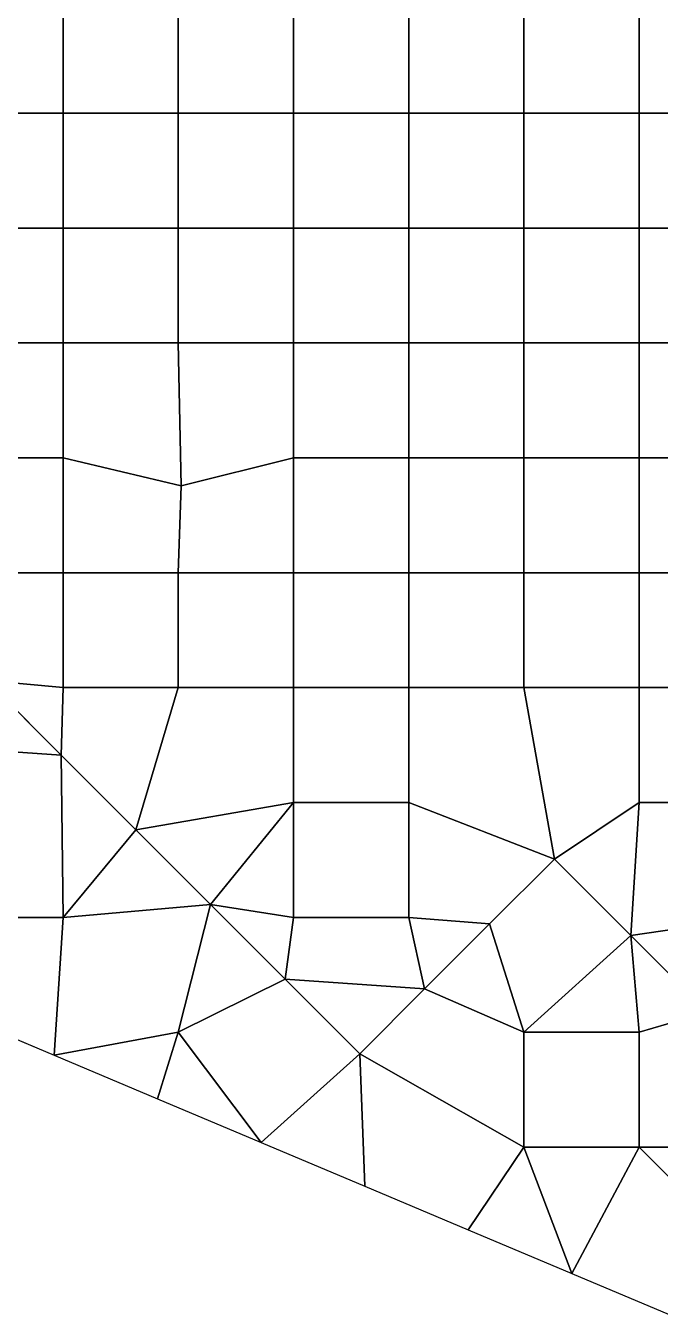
# Model space of a CAD drawing. Extents: x -13 to 39.3, y -26.5 to 20.6.
# Drawn here: x -4.59 to -1.82, y -25.75 to -20.13 of the extents above; entities that cross this region are included whole.
import ezdxf

# ---------------------------------------------------------------- set-up
doc = ezdxf.new("R2010")
doc.units = 0
doc.layers.add('BARS', color=1, linetype='CONTINUOUS')
doc.layers.add('FACES', color=5, linetype='CONTINUOUS')

msp = doc.modelspace()

# ---------------------------------------------------------------- linework, layer by layer
at = {"layer": 'BARS'}
for p, q in [((-4.75746, -22.981), (-4.43219, -23.3062)), ((-4.75746, -22.981, 3.3), (-4.43219, -23.3062, 3.3)), ((-4.43219, -23.3062), (-4.10693, -23.6315)), ((-4.43219, -23.3062, 3.3), (-4.10693, -23.6315, 3.3)), ((-4.10693, -23.6315), (-3.78166, -23.9568)), ((-4.10693, -23.6315, 3.3), (-3.78166, -23.9568, 3.3)), ((-2.56543, -24.0416), (-2.28259, -23.7588)), ((-2.56543, -24.0416, 3.3), (-2.28259, -23.7588, 3.3)), ((-2.28259, -23.7588), (-1.94924, -24.0921)), ((-2.28259, -23.7588), (-2.28259, -23.7588, 0.66)), ((-2.28259, -23.7588, 0.66), (-2.28259, -23.7588, 1.32)), ((-2.28259, -23.7588, 1.32), (-2.28259, -23.7588, 1.98)), ((-2.28259, -23.7588, 1.98), (-2.28259, -23.7588, 2.64)), ((-2.28259, -23.7588, 2.64), (-2.28259, -23.7588, 3.3)), ((-2.28259, -23.7588, 3.3), (-1.94924, -24.0921, 3.3)), ((-3.78166, -23.9568), (-3.45639, -24.282)), ((-3.78166, -23.9568, 3.3), (-3.45639, -24.282, 3.3)), ((-2.84828, -24.3245), (-2.56543, -24.0416)), ((-2.84828, -24.3245, 3.3), (-2.56543, -24.0416, 3.3)), ((-1.94924, -24.0921), (-1.61589, -24.4255)), ((-1.94924, -24.0921, 3.3), (-1.61589, -24.4255, 3.3)), ((-3.45639, -24.282), (-3.13112, -24.6073)), ((-3.45639, -24.282, 3.3), (-3.13112, -24.6073, 3.3)), ((-3.13112, -24.6073), (-2.84828, -24.3245)), ((-3.13112, -24.6073, 3.3), (-2.84828, -24.3245, 3.3)), ((-4.9152, -24.4224), (-4.46374, -24.6128)), ((-4.9152, -24.4224, 3.3), (-4.46374, -24.6128, 3.3)), ((-4.46374, -24.6128), (-4.01228, -24.8031)), ((-4.46374, -24.6128, 3.3), (-4.01228, -24.8031, 3.3)), ((-4.01228, -24.8031), (-3.56082, -24.9935)), ((-4.01228, -24.8031, 3.3), (-3.56082, -24.9935, 3.3)), ((-3.56082, -24.9935), (-3.10936, -25.1839)), ((-3.56082, -24.9935, 3.3), (-3.10936, -25.1839, 3.3)), ((-3.10936, -25.1839), (-2.6579, -25.3743)), ((-3.10936, -25.1839, 3.3), (-2.6579, -25.3743, 3.3)), ((-2.6579, -25.3743), (-2.20644, -25.5646)), ((-2.6579, -25.3743, 3.3), (-2.20644, -25.5646, 3.3)), ((-2.20644, -25.5646), (-1.75498, -25.755)), ((-2.20644, -25.5646, 3.3), (-1.75498, -25.755, 3.3))]:
    msp.add_line(p, q, dxfattribs=at)
at = {"layer": 'FACES'}
for points in [[(-1.57548, -19.799), (-1.91341, -20.0073), (-1.91341, -20.508), (-1.41129, -20.508)], [(-1.57548, -19.799, 3.3), (-1.91341, -20.0073, 3.3), (-1.91341, -20.508, 3.3), (-1.41129, -20.508, 3.3)], [(-4.42397, -20.0073), (-4.92609, -20.0073), (-4.92609, -20.508), (-4.42397, -20.508)], [(-4.42397, -20.0073, 3.3), (-4.92609, -20.0073, 3.3), (-4.92609, -20.508, 3.3), (-4.42397, -20.508, 3.3)], [(-3.92186, -20.0073), (-4.42397, -20.0073), (-4.42397, -20.508), (-3.92186, -20.508)], [(-3.92186, -20.0073, 3.3), (-4.42397, -20.0073, 3.3), (-4.42397, -20.508, 3.3), (-3.92186, -20.508, 3.3)], [(-3.41975, -20.0073), (-3.92186, -20.0073), (-3.92186, -20.508), (-3.41975, -20.508)], [(-3.41975, -20.0073, 3.3), (-3.92186, -20.0073, 3.3), (-3.92186, -20.508, 3.3), (-3.41975, -20.508, 3.3)], [(-2.91763, -20.0073), (-3.41975, -20.0073), (-3.41975, -20.508), (-2.91763, -20.508)], [(-2.91763, -20.0073, 3.3), (-3.41975, -20.0073, 3.3), (-3.41975, -20.508, 3.3), (-2.91763, -20.508, 3.3)], [(-2.41552, -20.0073), (-2.91763, -20.0073), (-2.91763, -20.508), (-2.41552, -20.508)], [(-2.41552, -20.0073, 3.3), (-2.91763, -20.0073, 3.3), (-2.91763, -20.508, 3.3), (-2.41552, -20.508, 3.3)], [(-1.91341, -20.0073), (-2.41552, -20.0073), (-2.41552, -20.508), (-1.91341, -20.508)], [(-1.91341, -20.0073, 3.3), (-2.41552, -20.0073, 3.3), (-2.41552, -20.508, 3.3), (-1.91341, -20.508, 3.3)], [(-4.42397, -20.508), (-4.92609, -20.508), (-4.92609, -21.0087), (-4.42397, -21.0087)], [(-4.42397, -20.508, 3.3), (-4.92609, -20.508, 3.3), (-4.92609, -21.0087, 3.3), (-4.42397, -21.0087, 3.3)], [(-3.92186, -20.508), (-4.42397, -20.508), (-4.42397, -21.0087), (-3.92186, -21.0087)], [(-3.92186, -20.508, 3.3), (-4.42397, -20.508, 3.3), (-4.42397, -21.0087, 3.3), (-3.92186, -21.0087, 3.3)], [(-3.41975, -20.508), (-3.92186, -20.508), (-3.92186, -21.0087), (-3.41975, -21.0087)], [(-3.41975, -20.508, 3.3), (-3.92186, -20.508, 3.3), (-3.92186, -21.0087, 3.3), (-3.41975, -21.0087, 3.3)], [(-2.91763, -20.508), (-3.41975, -20.508), (-3.41975, -21.0087), (-2.91763, -21.0087)], [(-2.91763, -20.508, 3.3), (-3.41975, -20.508, 3.3), (-3.41975, -21.0087, 3.3), (-2.91763, -21.0087, 3.3)], [(-2.41552, -20.508), (-2.91763, -20.508), (-2.91763, -21.0087), (-2.41552, -21.0087)], [(-2.41552, -20.508, 3.3), (-2.91763, -20.508, 3.3), (-2.91763, -21.0087, 3.3), (-2.41552, -21.0087, 3.3)], [(-1.91341, -20.508), (-2.41552, -20.508), (-2.41552, -21.0087), (-1.91341, -21.0087)], [(-1.91341, -20.508, 3.3), (-2.41552, -20.508, 3.3), (-2.41552, -21.0087, 3.3), (-1.91341, -21.0087, 3.3)], [(-1.41129, -20.508), (-1.91341, -20.508), (-1.91341, -21.0087), (-1.41129, -21.0087)], [(-1.41129, -20.508, 3.3), (-1.91341, -20.508, 3.3), (-1.91341, -21.0087, 3.3), (-1.41129, -21.0087, 3.3)], [(-4.42397, -21.0087), (-4.92609, -21.0087), (-4.92609, -21.5094), (-4.42397, -21.5094)], [(-4.42397, -21.0087, 3.3), (-4.92609, -21.0087, 3.3), (-4.92609, -21.5094, 3.3), (-4.42397, -21.5094, 3.3)], [(-3.92186, -21.0087), (-4.42397, -21.0087), (-4.42397, -21.5094), (-3.92186, -21.5094)], [(-3.92186, -21.0087, 3.3), (-4.42397, -21.0087, 3.3), (-4.42397, -21.5094, 3.3), (-3.92186, -21.5094, 3.3)], [(-3.41975, -21.0087), (-3.92186, -21.0087), (-3.92186, -21.5094), (-3.41975, -21.5094)], [(-3.41975, -21.0087, 3.3), (-3.92186, -21.0087, 3.3), (-3.92186, -21.5094, 3.3), (-3.41975, -21.5094, 3.3)], [(-2.91763, -21.0087), (-3.41975, -21.0087), (-3.41975, -21.5094), (-2.91763, -21.5094)], [(-2.91763, -21.0087, 3.3), (-3.41975, -21.0087, 3.3), (-3.41975, -21.5094, 3.3), (-2.91763, -21.5094, 3.3)], [(-2.41552, -21.0087), (-2.91763, -21.0087), (-2.91763, -21.5094), (-2.41552, -21.5094)], [(-2.41552, -21.0087, 3.3), (-2.91763, -21.0087, 3.3), (-2.91763, -21.5094, 3.3), (-2.41552, -21.5094, 3.3)], [(-1.91341, -21.0087), (-2.41552, -21.0087), (-2.41552, -21.5094), (-1.91341, -21.5094)], [(-1.91341, -21.0087, 3.3), (-2.41552, -21.0087, 3.3), (-2.41552, -21.5094, 3.3), (-1.91341, -21.5094, 3.3)], [(-1.41129, -21.0087), (-1.91341, -21.0087), (-1.91341, -21.5094), (-1.41129, -21.5094)], [(-1.41129, -21.0087, 3.3), (-1.91341, -21.0087, 3.3), (-1.91341, -21.5094, 3.3), (-1.41129, -21.5094, 3.3)], [(-4.42397, -21.5094), (-4.92609, -21.5094), (-4.92609, -22.0101), (-4.42397, -22.0101)], [(-4.42397, -21.5094, 3.3), (-4.92609, -21.5094, 3.3), (-4.92609, -22.0101, 3.3), (-4.42397, -22.0101, 3.3)], [(-3.92186, -21.5094), (-4.42397, -21.5094), (-4.42397, -22.0101), (-3.90894, -22.1324)], [(-3.92186, -21.5094, 3.3), (-4.42397, -21.5094, 3.3), (-4.42397, -22.0101, 3.3), (-3.90894, -22.1324, 3.3)], [(-3.41975, -21.5094), (-3.92186, -21.5094), (-3.90894, -22.1324), (-3.41975, -22.0101)], [(-3.41975, -21.5094, 3.3), (-3.92186, -21.5094, 3.3), (-3.90894, -22.1324, 3.3), (-3.41975, -22.0101, 3.3)], [(-2.91763, -21.5094), (-3.41975, -21.5094), (-3.41975, -22.0101), (-2.91763, -22.0101)], [(-2.91763, -21.5094, 3.3), (-3.41975, -21.5094, 3.3), (-3.41975, -22.0101, 3.3), (-2.91763, -22.0101, 3.3)], [(-2.41552, -21.5094), (-2.91763, -21.5094), (-2.91763, -22.0101), (-2.41552, -22.0101)], [(-2.41552, -21.5094, 3.3), (-2.91763, -21.5094, 3.3), (-2.91763, -22.0101, 3.3), (-2.41552, -22.0101, 3.3)], [(-1.91341, -21.5094), (-2.41552, -21.5094), (-2.41552, -22.0101), (-1.91341, -22.0101)], [(-1.91341, -21.5094, 3.3), (-2.41552, -21.5094, 3.3), (-2.41552, -22.0101, 3.3), (-1.91341, -22.0101, 3.3)], [(-1.41129, -21.5094), (-1.91341, -21.5094), (-1.91341, -22.0101), (-1.41129, -22.0101)], [(-1.41129, -21.5094, 3.3), (-1.91341, -21.5094, 3.3), (-1.91341, -22.0101, 3.3), (-1.41129, -22.0101, 3.3)], [(-4.42397, -22.0101), (-4.92609, -22.0101), (-4.92609, -22.5108), (-4.42397, -22.5108)], [(-4.42397, -22.0101, 3.3), (-4.92609, -22.0101, 3.3), (-4.92609, -22.5108, 3.3), (-4.42397, -22.5108, 3.3)], [(-3.90894, -22.1324), (-4.42397, -22.0101), (-4.42397, -22.5108), (-3.92186, -22.5108)], [(-3.90894, -22.1324, 3.3), (-4.42397, -22.0101, 3.3), (-4.42397, -22.5108, 3.3), (-3.92186, -22.5108, 3.3)], [(-3.41975, -22.0101), (-3.90894, -22.1324), (-3.92186, -22.5108), (-3.41975, -22.5108)], [(-3.41975, -22.0101, 3.3), (-3.90894, -22.1324, 3.3), (-3.92186, -22.5108, 3.3), (-3.41975, -22.5108, 3.3)], [(-2.91763, -22.0101), (-3.41975, -22.0101), (-3.41975, -22.5108), (-2.91763, -22.5108)], [(-2.91763, -22.0101, 3.3), (-3.41975, -22.0101, 3.3), (-3.41975, -22.5108, 3.3), (-2.91763, -22.5108, 3.3)], [(-2.41552, -22.0101), (-2.91763, -22.0101), (-2.91763, -22.5108), (-2.41552, -22.5108)], [(-2.41552, -22.0101, 3.3), (-2.91763, -22.0101, 3.3), (-2.91763, -22.5108, 3.3), (-2.41552, -22.5108, 3.3)], [(-1.91341, -22.0101), (-2.41552, -22.0101), (-2.41552, -22.5108), (-1.91341, -22.5108)], [(-1.91341, -22.0101, 3.3), (-2.41552, -22.0101, 3.3), (-2.41552, -22.5108, 3.3), (-1.91341, -22.5108, 3.3)], [(-1.41129, -22.0101), (-1.91341, -22.0101), (-1.91341, -22.5108), (-1.41129, -22.5108)], [(-1.41129, -22.0101, 3.3), (-1.91341, -22.0101, 3.3), (-1.91341, -22.5108, 3.3), (-1.41129, -22.5108, 3.3)], [(-4.42397, -22.5108), (-4.92609, -22.5108), (-4.75746, -22.981), (-4.42397, -23.0116)], [(-4.42397, -22.5108, 3.3), (-4.92609, -22.5108, 3.3), (-4.75746, -22.981, 3.3), (-4.42397, -23.0116, 3.3)], [(-3.92186, -22.5108), (-4.42397, -22.5108), (-4.42397, -23.0116), (-3.92186, -23.0116)], [(-3.92186, -22.5108, 3.3), (-4.42397, -22.5108, 3.3), (-4.42397, -23.0116, 3.3), (-3.92186, -23.0116, 3.3)], [(-3.41975, -22.5108), (-3.92186, -22.5108), (-3.92186, -23.0116), (-3.41975, -23.0116)], [(-3.41975, -22.5108, 3.3), (-3.92186, -22.5108, 3.3), (-3.92186, -23.0116, 3.3), (-3.41975, -23.0116, 3.3)], [(-2.91763, -22.5108), (-3.41975, -22.5108), (-3.41975, -23.0116), (-2.91763, -23.0116)], [(-2.91763, -22.5108, 3.3), (-3.41975, -22.5108, 3.3), (-3.41975, -23.0116, 3.3), (-2.91763, -23.0116, 3.3)], [(-2.41552, -22.5108), (-2.91763, -22.5108), (-2.91763, -23.0116), (-2.41552, -23.0116)], [(-2.41552, -22.5108, 3.3), (-2.91763, -22.5108, 3.3), (-2.91763, -23.0116, 3.3), (-2.41552, -23.0116, 3.3)], [(-1.91341, -22.5108), (-2.41552, -22.5108), (-2.41552, -23.0116), (-1.91341, -23.0116)], [(-1.91341, -22.5108, 3.3), (-2.41552, -22.5108, 3.3), (-2.41552, -23.0116, 3.3), (-1.91341, -23.0116, 3.3)], [(-1.41129, -22.5108), (-1.91341, -22.5108), (-1.91341, -23.0116), (-1.41129, -23.0116)], [(-1.41129, -22.5108, 3.3), (-1.91341, -22.5108, 3.3), (-1.91341, -23.0116, 3.3), (-1.41129, -23.0116, 3.3)], [(-4.75746, -22.981), (-5.04031, -23.2638), (-4.43219, -23.3062)], [(-4.75746, -22.981, 3.3), (-5.04031, -23.2638, 3.3), (-4.43219, -23.3062, 3.3)], [(-4.42397, -23.0116), (-4.75746, -22.981), (-4.43219, -23.3062)], [(-4.43219, -23.3062, 0.66), (-4.43219, -23.3062), (-4.75746, -22.981), (-4.75746, -22.981, 0.66)], [(-4.43219, -23.3062, 0.66), (-4.75746, -22.981, 0.66), (-4.75746, -22.981, 1.32), (-4.43219, -23.3062, 1.32)], [(-4.43219, -23.3062, 1.32), (-4.75746, -22.981, 1.32), (-4.75746, -22.981, 1.98), (-4.43219, -23.3062, 1.98)], [(-4.43219, -23.3062, 1.98), (-4.75746, -22.981, 1.98), (-4.75746, -22.981, 2.64), (-4.43219, -23.3062, 2.64)], [(-4.43219, -23.3062, 2.64), (-4.75746, -22.981, 2.64), (-4.75746, -22.981, 3.3), (-4.43219, -23.3062, 3.3)], [(-4.42397, -23.0116, 3.3), (-4.75746, -22.981, 3.3), (-4.43219, -23.3062, 3.3)], [(-3.92186, -23.0116), (-4.42397, -23.0116), (-4.43219, -23.3062), (-4.10693, -23.6315)], [(-3.92186, -23.0116, 3.3), (-4.42397, -23.0116, 3.3), (-4.43219, -23.3062, 3.3), (-4.10693, -23.6315, 3.3)], [(-3.41975, -23.0116), (-3.92186, -23.0116), (-4.10693, -23.6315), (-3.41975, -23.5123)], [(-3.41975, -23.0116, 3.3), (-3.92186, -23.0116, 3.3), (-4.10693, -23.6315, 3.3), (-3.41975, -23.5123, 3.3)], [(-2.91763, -23.0116), (-3.41975, -23.0116), (-3.41975, -23.5123), (-2.91763, -23.5123)], [(-2.91763, -23.0116, 3.3), (-3.41975, -23.0116, 3.3), (-3.41975, -23.5123, 3.3), (-2.91763, -23.5123, 3.3)], [(-2.41552, -23.0116), (-2.91763, -23.0116), (-2.91763, -23.5123), (-2.28259, -23.7588)], [(-2.41552, -23.0116, 3.3), (-2.91763, -23.0116, 3.3), (-2.91763, -23.5123, 3.3), (-2.28259, -23.7588, 3.3)], [(-1.91341, -23.0116), (-2.41552, -23.0116), (-2.28259, -23.7588), (-1.91341, -23.5123)], [(-1.91341, -23.0116, 3.3), (-2.41552, -23.0116, 3.3), (-2.28259, -23.7588, 3.3), (-1.91341, -23.5123, 3.3)], [(-1.41129, -23.0116), (-1.91341, -23.0116), (-1.91341, -23.5123), (-1.41129, -23.5123)], [(-1.41129, -23.0116, 3.3), (-1.91341, -23.0116, 3.3), (-1.91341, -23.5123, 3.3), (-1.41129, -23.5123, 3.3)], [(-4.43219, -23.3062), (-5.04031, -23.2638), (-4.92609, -24.013), (-4.42397, -24.013)], [(-4.43219, -23.3062, 3.3), (-5.04031, -23.2638, 3.3), (-4.92609, -24.013, 3.3), (-4.42397, -24.013, 3.3)], [(-4.10693, -23.6315), (-4.43219, -23.3062), (-4.42397, -24.013)], [(-4.10693, -23.6315, 0.66), (-4.10693, -23.6315), (-4.43219, -23.3062), (-4.43219, -23.3062, 0.66)], [(-4.10693, -23.6315, 1.32), (-4.10693, -23.6315, 0.66), (-4.43219, -23.3062, 0.66), (-4.43219, -23.3062, 1.32)], [(-4.10693, -23.6315, 1.98), (-4.10693, -23.6315, 1.32), (-4.43219, -23.3062, 1.32), (-4.43219, -23.3062, 1.98)], [(-4.10693, -23.6315, 2.64), (-4.10693, -23.6315, 1.98), (-4.43219, -23.3062, 1.98), (-4.43219, -23.3062, 2.64)], [(-4.10693, -23.6315, 2.64), (-4.43219, -23.3062, 2.64), (-4.43219, -23.3062, 3.3), (-4.10693, -23.6315, 3.3)], [(-4.10693, -23.6315, 3.3), (-4.43219, -23.3062, 3.3), (-4.42397, -24.013, 3.3)], [(-3.41975, -23.5123), (-4.10693, -23.6315), (-3.78166, -23.9568)], [(-3.41975, -23.5123, 3.3), (-4.10693, -23.6315, 3.3), (-3.78166, -23.9568, 3.3)], [(-3.41975, -23.5123), (-3.78166, -23.9568), (-3.41975, -24.013)], [(-3.41975, -23.5123, 3.3), (-3.78166, -23.9568, 3.3), (-3.41975, -24.013, 3.3)], [(-2.91763, -23.5123), (-3.41975, -23.5123), (-3.41975, -24.013), (-2.91763, -24.013)], [(-2.91763, -23.5123, 3.3), (-3.41975, -23.5123, 3.3), (-3.41975, -24.013, 3.3), (-2.91763, -24.013, 3.3)], [(-2.28259, -23.7588), (-2.91763, -23.5123), (-2.91763, -24.013), (-2.56543, -24.0416)], [(-2.28259, -23.7588, 3.3), (-2.91763, -23.5123, 3.3), (-2.91763, -24.013, 3.3), (-2.56543, -24.0416, 3.3)], [(-1.91341, -23.5123), (-2.28259, -23.7588), (-1.94924, -24.0921)], [(-1.91341, -23.5123, 3.3), (-2.28259, -23.7588, 3.3), (-1.94924, -24.0921, 3.3)], [(-1.41129, -23.5123), (-1.91341, -23.5123), (-1.94924, -24.0921), (-1.41129, -24.013)], [(-1.41129, -23.5123, 3.3), (-1.91341, -23.5123, 3.3), (-1.94924, -24.0921, 3.3), (-1.41129, -24.013, 3.3)], [(-3.78166, -23.9568), (-4.10693, -23.6315), (-4.42397, -24.013)], [(-3.78166, -23.9568, 3.3), (-4.10693, -23.6315, 3.3), (-4.42397, -24.013, 3.3)], [(-3.78166, -23.9568, 0.66), (-3.78166, -23.9568), (-4.10693, -23.6315), (-4.10693, -23.6315, 0.66)], [(-3.78166, -23.9568, 1.32), (-3.78166, -23.9568, 0.66), (-4.10693, -23.6315, 0.66), (-4.10693, -23.6315, 1.32)], [(-3.78166, -23.9568, 1.98), (-3.78166, -23.9568, 1.32), (-4.10693, -23.6315, 1.32), (-4.10693, -23.6315, 1.98)], [(-3.78166, -23.9568, 2.64), (-3.78166, -23.9568, 1.98), (-4.10693, -23.6315, 1.98), (-4.10693, -23.6315, 2.64)], [(-3.78166, -23.9568, 2.64), (-4.10693, -23.6315, 2.64), (-4.10693, -23.6315, 3.3), (-3.78166, -23.9568, 3.3)], [(-1.94924, -24.0921), (-2.28259, -23.7588), (-2.56543, -24.0416), (-2.41552, -24.5137)], [(-2.56543, -24.0416), (-2.56543, -24.0416, 0.66), (-2.28259, -23.7588, 0.66), (-2.28259, -23.7588)], [(-2.28259, -23.7588, 0.66), (-2.56543, -24.0416, 0.66), (-2.56543, -24.0416, 1.32), (-2.28259, -23.7588, 1.32)], [(-2.28259, -23.7588, 1.32), (-2.56543, -24.0416, 1.32), (-2.56543, -24.0416, 1.98), (-2.28259, -23.7588, 1.98)], [(-2.28259, -23.7588, 1.98), (-2.56543, -24.0416, 1.98), (-2.56543, -24.0416, 2.64), (-2.28259, -23.7588, 2.64)], [(-2.28259, -23.7588, 2.64), (-2.56543, -24.0416, 2.64), (-2.56543, -24.0416, 3.3), (-2.28259, -23.7588, 3.3)], [(-1.94924, -24.0921, 3.3), (-2.28259, -23.7588, 3.3), (-2.56543, -24.0416, 3.3), (-2.41552, -24.5137, 3.3)], [(-1.94924, -24.0921, 0.66), (-1.94924, -24.0921), (-2.28259, -23.7588), (-2.28259, -23.7588, 0.66)], [(-1.94924, -24.0921, 0.66), (-2.28259, -23.7588, 0.66), (-2.28259, -23.7588, 1.32), (-1.94924, -24.0921, 1.32)], [(-1.94924, -24.0921, 1.32), (-2.28259, -23.7588, 1.32), (-2.28259, -23.7588, 1.98), (-1.94924, -24.0921, 1.98)], [(-1.94924, -24.0921, 1.98), (-2.28259, -23.7588, 1.98), (-2.28259, -23.7588, 2.64), (-1.94924, -24.0921, 2.64)], [(-1.94924, -24.0921, 2.64), (-2.28259, -23.7588, 2.64), (-2.28259, -23.7588, 3.3), (-1.94924, -24.0921, 3.3)], [(-3.78166, -23.9568), (-4.42397, -24.013), (-4.46374, -24.6128), (-3.92186, -24.5137)], [(-3.78166, -23.9568, 3.3), (-4.42397, -24.013, 3.3), (-4.46374, -24.6128, 3.3), (-3.92186, -24.5137, 3.3)], [(-3.78166, -23.9568), (-3.92186, -24.5137), (-3.45639, -24.282)], [(-3.78166, -23.9568, 3.3), (-3.92186, -24.5137, 3.3), (-3.45639, -24.282, 3.3)], [(-3.41975, -24.013), (-3.78166, -23.9568), (-3.45639, -24.282)], [(-3.45639, -24.282, 0.66), (-3.45639, -24.282), (-3.78166, -23.9568), (-3.78166, -23.9568, 0.66)], [(-3.45639, -24.282, 0.66), (-3.78166, -23.9568, 0.66), (-3.78166, -23.9568, 1.32), (-3.45639, -24.282, 1.32)], [(-3.45639, -24.282, 1.32), (-3.78166, -23.9568, 1.32), (-3.78166, -23.9568, 1.98), (-3.45639, -24.282, 1.98)], [(-3.45639, -24.282, 1.98), (-3.78166, -23.9568, 1.98), (-3.78166, -23.9568, 2.64), (-3.45639, -24.282, 2.64)], [(-3.45639, -24.282, 2.64), (-3.78166, -23.9568, 2.64), (-3.78166, -23.9568, 3.3), (-3.45639, -24.282, 3.3)], [(-3.41975, -24.013, 3.3), (-3.78166, -23.9568, 3.3), (-3.45639, -24.282, 3.3)], [(-4.42397, -24.013), (-4.92609, -24.013), (-4.9152, -24.4224), (-4.46374, -24.6128)], [(-4.42397, -24.013, 3.3), (-4.92609, -24.013, 3.3), (-4.9152, -24.4224, 3.3), (-4.46374, -24.6128, 3.3)], [(-2.91763, -24.013), (-3.41975, -24.013), (-3.45639, -24.282), (-2.84828, -24.3245)], [(-2.91763, -24.013, 3.3), (-3.41975, -24.013, 3.3), (-3.45639, -24.282, 3.3), (-2.84828, -24.3245, 3.3)], [(-2.56543, -24.0416), (-2.91763, -24.013), (-2.84828, -24.3245)], [(-2.56543, -24.0416, 3.3), (-2.91763, -24.013, 3.3), (-2.84828, -24.3245, 3.3)], [(-1.41129, -24.013), (-1.94924, -24.0921), (-1.61589, -24.4255)], [(-1.41129, -24.013, 3.3), (-1.94924, -24.0921, 3.3), (-1.61589, -24.4255, 3.3)], [(-2.41552, -24.5137), (-2.56543, -24.0416), (-2.84828, -24.3245)], [(-2.84828, -24.3245), (-2.84828, -24.3245, 0.66), (-2.56543, -24.0416, 0.66), (-2.56543, -24.0416)], [(-2.56543, -24.0416, 0.66), (-2.84828, -24.3245, 0.66), (-2.84828, -24.3245, 1.32), (-2.56543, -24.0416, 1.32)], [(-2.56543, -24.0416, 1.32), (-2.84828, -24.3245, 1.32), (-2.84828, -24.3245, 1.98), (-2.56543, -24.0416, 1.98)], [(-2.56543, -24.0416, 1.98), (-2.84828, -24.3245, 1.98), (-2.84828, -24.3245, 2.64), (-2.56543, -24.0416, 2.64)], [(-2.56543, -24.0416, 2.64), (-2.84828, -24.3245, 2.64), (-2.84828, -24.3245, 3.3), (-2.56543, -24.0416, 3.3)], [(-2.41552, -24.5137, 3.3), (-2.56543, -24.0416, 3.3), (-2.84828, -24.3245, 3.3)], [(-1.94924, -24.0921), (-2.41552, -24.5137), (-1.91341, -24.5137)], [(-1.94924, -24.0921, 3.3), (-2.41552, -24.5137, 3.3), (-1.91341, -24.5137, 3.3)], [(-1.61589, -24.4255), (-1.94924, -24.0921), (-1.91341, -24.5137)], [(-1.61589, -24.4255, 0.66), (-1.61589, -24.4255), (-1.94924, -24.0921), (-1.94924, -24.0921, 0.66)], [(-1.61589, -24.4255, 1.32), (-1.61589, -24.4255, 0.66), (-1.94924, -24.0921, 0.66), (-1.94924, -24.0921, 1.32)], [(-1.61589, -24.4255, 1.98), (-1.61589, -24.4255, 1.32), (-1.94924, -24.0921, 1.32), (-1.94924, -24.0921, 1.98)], [(-1.61589, -24.4255, 2.64), (-1.61589, -24.4255, 1.98), (-1.94924, -24.0921, 1.98), (-1.94924, -24.0921, 2.64)], [(-1.61589, -24.4255, 2.64), (-1.94924, -24.0921, 2.64), (-1.94924, -24.0921, 3.3), (-1.61589, -24.4255, 3.3)], [(-1.61589, -24.4255, 3.3), (-1.94924, -24.0921, 3.3), (-1.91341, -24.5137, 3.3)], [(-3.45639, -24.282), (-3.92186, -24.5137), (-3.56082, -24.9935), (-3.13112, -24.6073)], [(-3.45639, -24.282, 3.3), (-3.92186, -24.5137, 3.3), (-3.56082, -24.9935, 3.3), (-3.13112, -24.6073, 3.3)], [(-2.84828, -24.3245), (-3.45639, -24.282), (-3.13112, -24.6073)], [(-3.13112, -24.6073, 0.66), (-3.13112, -24.6073), (-3.45639, -24.282), (-3.45639, -24.282, 0.66)], [(-3.13112, -24.6073, 0.66), (-3.45639, -24.282, 0.66), (-3.45639, -24.282, 1.32), (-3.13112, -24.6073, 1.32)], [(-3.13112, -24.6073, 1.32), (-3.45639, -24.282, 1.32), (-3.45639, -24.282, 1.98), (-3.13112, -24.6073, 1.98)], [(-3.13112, -24.6073, 1.98), (-3.45639, -24.282, 1.98), (-3.45639, -24.282, 2.64), (-3.13112, -24.6073, 2.64)], [(-3.13112, -24.6073, 2.64), (-3.45639, -24.282, 2.64), (-3.45639, -24.282, 3.3), (-3.13112, -24.6073, 3.3)], [(-2.84828, -24.3245, 3.3), (-3.45639, -24.282, 3.3), (-3.13112, -24.6073, 3.3)], [(-2.41552, -24.5137), (-2.84828, -24.3245), (-3.13112, -24.6073), (-2.41552, -25.0144)], [(-3.13112, -24.6073), (-3.13112, -24.6073, 0.66), (-2.84828, -24.3245, 0.66), (-2.84828, -24.3245)], [(-2.84828, -24.3245, 0.66), (-3.13112, -24.6073, 0.66), (-3.13112, -24.6073, 1.32), (-2.84828, -24.3245, 1.32)], [(-2.84828, -24.3245, 1.32), (-3.13112, -24.6073, 1.32), (-3.13112, -24.6073, 1.98), (-2.84828, -24.3245, 1.98)], [(-2.84828, -24.3245, 1.98), (-3.13112, -24.6073, 1.98), (-3.13112, -24.6073, 2.64), (-2.84828, -24.3245, 2.64)], [(-2.84828, -24.3245, 2.64), (-3.13112, -24.6073, 2.64), (-3.13112, -24.6073, 3.3), (-2.84828, -24.3245, 3.3)], [(-2.41552, -24.5137, 3.3), (-2.84828, -24.3245, 3.3), (-3.13112, -24.6073, 3.3), (-2.41552, -25.0144, 3.3)], [(-1.61589, -24.4255), (-1.91341, -24.5137), (-1.91341, -25.0144), (-1.41129, -25.0144)], [(-1.61589, -24.4255, 3.3), (-1.91341, -24.5137, 3.3), (-1.91341, -25.0144, 3.3), (-1.41129, -25.0144, 3.3)], [(-3.92186, -24.5137), (-4.46374, -24.6128), (-4.01228, -24.8031)], [(-3.92186, -24.5137, 3.3), (-4.46374, -24.6128, 3.3), (-4.01228, -24.8031, 3.3)], [(-3.92186, -24.5137), (-4.01228, -24.8031), (-3.56082, -24.9935)], [(-3.92186, -24.5137, 3.3), (-4.01228, -24.8031, 3.3), (-3.56082, -24.9935, 3.3)], [(-1.91341, -24.5137), (-2.41552, -24.5137), (-2.41552, -25.0144), (-1.91341, -25.0144)], [(-1.91341, -24.5137, 3.3), (-2.41552, -24.5137, 3.3), (-2.41552, -25.0144, 3.3), (-1.91341, -25.0144, 3.3)], [(-3.13112, -24.6073), (-3.56082, -24.9935), (-3.10936, -25.1839)], [(-3.13112, -24.6073, 3.3), (-3.56082, -24.9935, 3.3), (-3.10936, -25.1839, 3.3)], [(-2.41552, -25.0144), (-3.13112, -24.6073), (-3.10936, -25.1839), (-2.6579, -25.3743)], [(-2.41552, -25.0144, 3.3), (-3.13112, -24.6073, 3.3), (-3.10936, -25.1839, 3.3), (-2.6579, -25.3743, 3.3)], [(-2.20644, -25.5646), (-2.41552, -25.0144), (-2.6579, -25.3743)], [(-2.20644, -25.5646, 3.3), (-2.41552, -25.0144, 3.3), (-2.6579, -25.3743, 3.3)], [(-1.91341, -25.0144), (-2.41552, -25.0144), (-2.20644, -25.5646)], [(-1.91341, -25.0144, 3.3), (-2.41552, -25.0144, 3.3), (-2.20644, -25.5646, 3.3)], [(-1.41129, -25.5151), (-1.91341, -25.0144), (-2.20644, -25.5646), (-1.75498, -25.755)], [(-1.41129, -25.5151, 3.3), (-1.91341, -25.0144, 3.3), (-2.20644, -25.5646, 3.3), (-1.75498, -25.755, 3.3)], [(-1.41129, -25.0144), (-1.91341, -25.0144), (-1.41129, -25.5151)], [(-1.41129, -25.0144, 3.3), (-1.91341, -25.0144, 3.3), (-1.41129, -25.5151, 3.3)]]:
    msp.add_3dface(points, dxfattribs=at)

doc.saveas('drawing.dxf')
